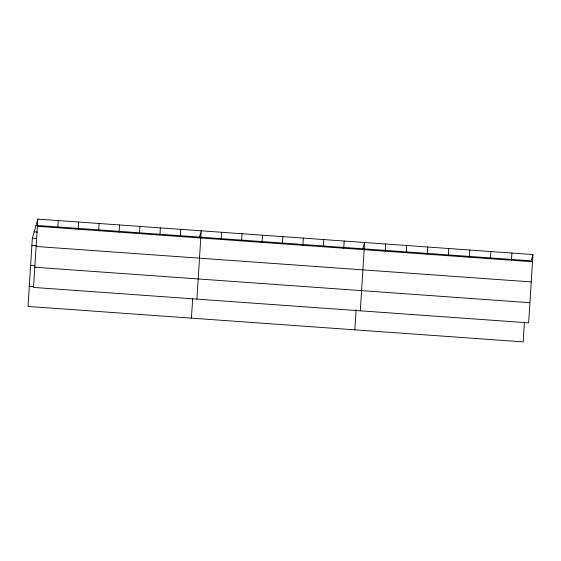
<?xml version="1.0" encoding="UTF-8"?>
<svg xmlns="http://www.w3.org/2000/svg" width="561" height="561" viewBox="0 0 561 561"><rect width="100%" height="100%" fill="white"/><g stroke="black" fill="none" stroke-linecap="round" stroke-linejoin="round"><path stroke-width="0.84" d="M37.825 219.113L33.527 287.421L528.651 322.863L532.95 254.554L37.825 219.113L32.349 238.137L28.05 306.446L523.175 341.887L524.395 322.561M57.797 227.766L58.246 220.578M78.217 229.232L78.673 222.037M98.645 230.69L99.094 223.502M119.065 232.156L119.521 224.961M139.493 233.614L139.941 226.427M159.913 235.08L160.369 227.885M180.34 236.539L180.789 229.351M191.441 318.136L192.661 298.81M196.918 299.118L201.217 230.809L199.407 237.086M221.188 239.463L221.637 232.275M241.609 240.928L242.064 233.734M262.036 242.387L262.485 235.199M282.456 243.853L282.912 236.658M302.884 245.311L303.333 238.123M323.304 246.777L323.76 239.582M343.732 248.235L344.181 241.048M354.833 329.833L356.102 309.665M360.309 310.808L364.608 242.506L362.799 248.782M385.197 251.209L385.652 244.014M406.241 252.709L406.69 245.522M427.286 254.217L427.734 247.022M448.323 255.725L448.779 248.53M469.368 257.233L469.823 250.038M490.412 258.74L490.861 251.545M511.457 260.241L511.905 253.053M532.95 254.554L531.141 260.837L36.016 225.389M37.37 226.307L532.494 261.749M34.151 231.861L37.559 232.107M32.349 238.137L36.605 238.446M31.893 245.332L36.149 245.634M36.1 246.475L531.232 281.917M30.624 265.5L34.88 265.802M34.796 267.253L529.921 302.695M29.319 286.278L33.576 286.58"/></g></svg>
